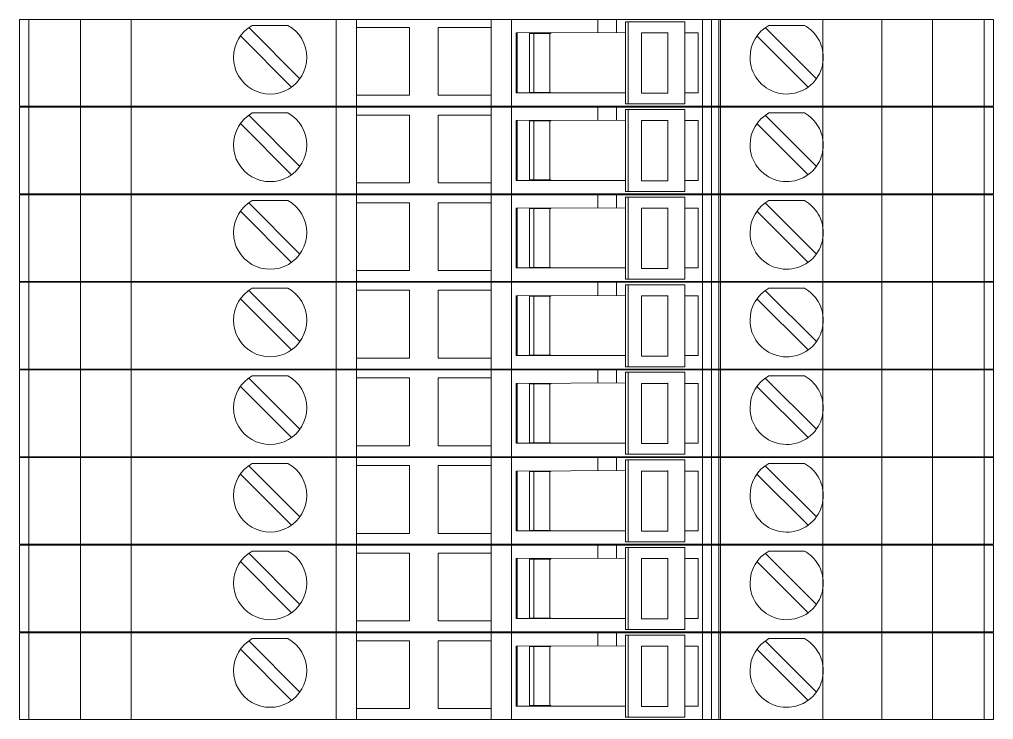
# Model space of a CAD drawing. Header units: millimetres. Extents: x 4962 to 7449, y 754 to 2938.
# Drawn here: x 6031.2 to 6089, y 1288.1 to 1329.7 of the extents above; entities that cross this region are included whole.
import ezdxf

# ---------------------------------------------------------------- set-up
doc = ezdxf.new("R2010")
doc.units = ezdxf.units.MM
doc.layers.add('000-PI-Oprema', color=30, linetype='Continuous', lineweight=5)

msp = doc.modelspace()

# ---------------------------------------------------------------- linework, layer by layer
at = {"layer": '000-PI-Oprema', "color": 0, "linetype": 'ByBlock', "lineweight": 0}
for p, q in [((6031.171, 1329.66), (6049.971, 1329.66)), ((6031.171, 1324.51), (6031.171, 1329.66)), ((6031.718, 1329.66), (6031.718, 1324.51)), ((6034.795, 1324.51), (6034.795, 1329.66)), ((6037.795, 1324.51), (6037.795, 1329.66)), ((6049.971, 1329.66), (6051.171, 1329.66)), ((6049.971, 1324.51), (6049.971, 1329.66)), ((6059.171, 1329.66), (6051.171, 1329.66)), ((6051.171, 1329.66), (6051.171, 1329.66)), ((6051.171, 1324.51), (6051.171, 1329.66)), ((6059.171, 1329.66), (6060.371, 1329.66)), ((6059.171, 1329.66), (6059.171, 1329.66)), ((6059.171, 1329.66), (6059.171, 1324.51)), ((6060.371, 1329.66), (6065.496, 1329.66)), ((6060.371, 1329.66), (6060.371, 1324.51)), ((6064.971, 1329.66), (6064.971, 1329.66)), ((6066.592, 1329.66), (6065.496, 1329.66)), ((6065.496, 1329.66), (6065.496, 1329.66)), ((6065.496, 1329.66), (6065.499, 1328.879)), ((6066.596, 1329.66), (6066.592, 1329.66)), ((6066.596, 1329.66), (6088.971, 1329.66)), ((6066.596, 1329.66), (6066.596, 1329.66)), ((6066.596, 1328.883), (6066.596, 1329.66)), ((6067.13, 1329.52), (6067.288, 1329.52)), ((6067.13, 1329.52), (6067.13, 1328.835)), ((6067.288, 1329.52), (6067.288, 1324.65)), ((6067.288, 1329.52), (6070.659, 1329.52)), ((6070.021, 1329.66), (6070.021, 1329.66)), ((6070.659, 1324.65), (6070.659, 1329.52)), ((6070.659, 1329.52), (6070.659, 1329.52)), ((6071.702, 1324.51), (6071.702, 1329.66)), ((6072.244, 1329.66), (6072.244, 1324.51)), ((6072.671, 1329.66), (6072.671, 1329.66)), ((6072.671, 1329.66), (6072.671, 1324.51)), ((6072.771, 1324.51), (6072.771, 1329.66)), ((6078.847, 1324.51), (6078.847, 1329.66)), ((6082.347, 1324.51), (6082.347, 1329.66)), ((6085.347, 1324.51), (6085.347, 1329.66)), ((6088.424, 1329.66), (6088.424, 1324.51)), ((6088.971, 1324.51), (6088.971, 1329.66)), ((6044.776, 1329.175), (6047.812, 1326.14)), ((6044.988, 1329.31), (6044.988, 1329.31)), ((6047.105, 1329.31), (6044.988, 1329.31)), ((6047.105, 1329.31), (6047.105, 1329.31)), ((6051.171, 1329.185), (6051.171, 1329.185)), ((6054.321, 1329.185), (6051.171, 1329.185)), ((6054.321, 1325.16), (6054.321, 1329.185)), ((6054.321, 1329.185), (6054.321, 1329.185)), ((6056.021, 1329.185), (6056.021, 1325.16)), ((6056.021, 1329.185), (6056.021, 1329.185)), ((6059.171, 1329.185), (6056.021, 1329.185)), ((6059.171, 1329.185), (6059.171, 1329.185)), ((6060.646, 1328.86), (6067.13, 1328.885)), ((6060.646, 1328.86), (6060.646, 1328.86)), ((6060.646, 1325.31), (6060.646, 1328.86)), ((6060.696, 1328.86), (6060.696, 1325.31)), ((6061.446, 1328.835), (6061.696, 1328.835)), ((6061.446, 1328.835), (6061.446, 1328.835)), ((6061.446, 1325.335), (6061.446, 1328.835)), ((6061.696, 1325.31), (6061.696, 1328.86)), ((6061.696, 1328.835), (6062.696, 1328.835)), ((6062.633, 1325.335), (6062.633, 1328.835)), ((6062.696, 1328.86), (6062.696, 1328.835)), ((6067.13, 1328.835), (6067.13, 1325.335)), ((6068.085, 1328.86), (6069.652, 1328.86)), ((6068.085, 1328.86), (6068.085, 1325.335)), ((6069.652, 1325.285), (6069.652, 1328.885)), ((6070.659, 1328.86), (6071.446, 1328.86)), ((6071.446, 1328.86), (6071.446, 1328.86)), ((6071.446, 1325.31), (6071.446, 1328.86)), ((6075.426, 1329.175), (6075.426, 1329.175)), ((6075.426, 1329.175), (6078.462, 1326.14)), ((6075.638, 1329.31), (6075.638, 1329.31)), ((6075.638, 1329.31), (6077.755, 1329.31)), ((6077.755, 1329.31), (6077.755, 1329.31)), ((6047.317, 1325.645), (6044.281, 1328.68)), ((6049.971, 1328.71), (6049.971, 1326.11)), ((6049.971, 1328.71), (6049.971, 1328.71)), ((6072.771, 1326.11), (6072.771, 1328.71)), ((6072.771, 1328.71), (6072.771, 1328.71)), ((6074.931, 1328.68), (6074.931, 1328.68)), ((6077.967, 1325.645), (6074.931, 1328.68)), ((6049.971, 1326.11), (6049.971, 1326.11)), ((6072.771, 1326.11), (6072.771, 1326.11)), ((6078.462, 1326.14), (6078.462, 1326.14)), ((6077.967, 1325.645), (6077.967, 1325.645)), ((6051.171, 1325.16), (6051.171, 1325.16)), ((6051.171, 1325.16), (6054.321, 1325.16)), ((6054.321, 1325.16), (6054.321, 1325.16)), ((6056.021, 1325.16), (6059.171, 1325.16)), ((6056.021, 1325.16), (6056.021, 1325.16)), ((6059.171, 1325.16), (6059.171, 1325.16)), ((6060.646, 1325.31), (6067.13, 1325.31)), ((6060.646, 1325.31), (6060.646, 1325.31)), ((6061.446, 1325.335), (6061.446, 1325.335)), ((6061.446, 1325.335), (6061.696, 1325.335)), ((6061.696, 1325.335), (6062.696, 1325.335)), ((6062.696, 1325.335), (6062.696, 1325.31)), ((6067.13, 1324.65), (6067.13, 1325.335)), ((6068.085, 1325.335), (6068.085, 1325.285)), ((6068.243, 1325.285), (6068.085, 1325.285)), ((6069.652, 1325.285), (6068.243, 1325.285)), ((6070.659, 1325.31), (6071.446, 1325.31)), ((6071.446, 1325.31), (6071.446, 1325.31)), ((6031.171, 1324.51), (6031.854, 1324.51)), ((6031.171, 1324.51), (6049.971, 1324.51)), ((6031.171, 1324.46), (6049.971, 1324.46)), ((6031.171, 1319.31), (6031.171, 1324.46)), ((6031.718, 1324.46), (6031.718, 1319.31)), ((6034.795, 1319.31), (6034.795, 1324.46)), ((6037.795, 1319.31), (6037.795, 1324.46)), ((6049.971, 1324.51), (6051.171, 1324.51)), ((6049.971, 1324.46), (6051.171, 1324.46)), ((6049.971, 1319.31), (6049.971, 1324.46)), ((6051.171, 1324.51), (6051.171, 1324.51)), ((6059.171, 1324.51), (6051.171, 1324.51)), ((6059.171, 1324.46), (6051.171, 1324.46)), ((6051.171, 1324.46), (6051.171, 1324.46)), ((6051.171, 1319.31), (6051.171, 1324.46)), ((6059.171, 1324.51), (6059.171, 1324.51)), ((6059.171, 1324.51), (6060.371, 1324.51)), ((6059.171, 1324.46), (6060.371, 1324.46)), ((6059.171, 1324.46), (6059.171, 1324.46)), ((6059.171, 1324.46), (6059.171, 1319.31)), ((6060.371, 1324.51), (6078.571, 1324.51)), ((6060.371, 1324.46), (6065.496, 1324.46)), ((6060.371, 1324.46), (6060.371, 1319.31)), ((6064.971, 1324.51), (6064.971, 1324.51)), ((6064.971, 1324.46), (6064.971, 1324.46)), ((6066.592, 1324.46), (6065.496, 1324.46)), ((6065.496, 1324.46), (6065.496, 1324.46)), ((6065.496, 1324.46), (6065.499, 1323.679)), ((6066.596, 1324.46), (6066.592, 1324.46)), ((6066.596, 1324.46), (6088.971, 1324.46)), ((6066.596, 1324.46), (6066.596, 1324.46)), ((6066.596, 1323.683), (6066.596, 1324.46)), ((6067.13, 1324.65), (6067.288, 1324.65)), ((6067.13, 1324.32), (6067.288, 1324.32)), ((6067.13, 1324.32), (6067.13, 1323.635)), ((6067.288, 1324.65), (6070.659, 1324.65)), ((6067.288, 1324.32), (6067.288, 1319.45)), ((6067.288, 1324.32), (6070.659, 1324.32)), ((6070.021, 1324.51), (6070.021, 1324.51)), ((6070.021, 1324.46), (6070.021, 1324.46)), ((6070.659, 1324.65), (6070.659, 1324.65)), ((6070.659, 1319.45), (6070.659, 1324.32)), ((6070.659, 1324.32), (6070.659, 1324.32)), ((6071.702, 1319.31), (6071.702, 1324.46)), ((6072.244, 1324.46), (6072.244, 1319.31)), ((6072.671, 1324.51), (6072.671, 1324.51)), ((6072.671, 1324.46), (6072.671, 1324.46)), ((6072.671, 1324.46), (6072.671, 1319.31)), ((6072.771, 1319.31), (6072.771, 1324.46)), ((6088.971, 1324.51), (6078.571, 1324.51)), ((6078.847, 1319.31), (6078.847, 1324.46)), ((6082.347, 1319.31), (6082.347, 1324.46)), ((6085.347, 1319.31), (6085.347, 1324.46)), ((6088.424, 1324.46), (6088.424, 1319.31)), ((6088.971, 1319.31), (6088.971, 1324.46)), ((6044.776, 1323.975), (6047.812, 1320.94)), ((6044.988, 1324.11), (6044.988, 1324.11)), ((6047.105, 1324.11), (6044.988, 1324.11)), ((6047.105, 1324.11), (6047.105, 1324.11)), ((6051.171, 1323.985), (6051.171, 1323.985)), ((6054.321, 1323.985), (6051.171, 1323.985)), ((6054.321, 1319.96), (6054.321, 1323.985)), ((6054.321, 1323.985), (6054.321, 1323.985)), ((6056.021, 1323.985), (6056.021, 1319.96)), ((6056.021, 1323.985), (6056.021, 1323.985)), ((6059.171, 1323.985), (6056.021, 1323.985)), ((6059.171, 1323.985), (6059.171, 1323.985)), ((6060.646, 1323.66), (6067.13, 1323.685)), ((6060.646, 1323.66), (6060.646, 1323.66)), ((6060.646, 1320.11), (6060.646, 1323.66)), ((6060.696, 1323.66), (6060.696, 1320.11)), ((6061.446, 1323.635), (6061.696, 1323.635)), ((6061.446, 1323.635), (6061.446, 1323.635)), ((6061.446, 1320.135), (6061.446, 1323.635)), ((6061.696, 1320.11), (6061.696, 1323.66)), ((6061.696, 1323.635), (6062.696, 1323.635)), ((6062.633, 1320.135), (6062.633, 1323.635)), ((6062.696, 1323.66), (6062.696, 1323.635)), ((6067.13, 1323.635), (6067.13, 1320.135)), ((6068.085, 1323.66), (6069.652, 1323.66)), ((6068.085, 1323.66), (6068.085, 1320.135)), ((6069.652, 1320.085), (6069.652, 1323.685)), ((6070.659, 1323.66), (6071.446, 1323.66)), ((6071.446, 1323.66), (6071.446, 1323.66)), ((6071.446, 1320.11), (6071.446, 1323.66)), ((6075.426, 1323.975), (6075.426, 1323.975)), ((6075.426, 1323.975), (6078.462, 1320.94)), ((6075.638, 1324.11), (6075.638, 1324.11)), ((6075.638, 1324.11), (6077.755, 1324.11)), ((6077.755, 1324.11), (6077.755, 1324.11)), ((6047.317, 1320.445), (6044.281, 1323.48)), ((6049.971, 1323.51), (6049.971, 1320.91)), ((6049.971, 1323.51), (6049.971, 1323.51)), ((6072.771, 1320.91), (6072.771, 1323.51)), ((6072.771, 1323.51), (6072.771, 1323.51)), ((6074.931, 1323.48), (6074.931, 1323.48)), ((6077.967, 1320.445), (6074.931, 1323.48)), ((6049.971, 1320.91), (6049.971, 1320.91)), ((6072.771, 1320.91), (6072.771, 1320.91)), ((6078.462, 1320.94), (6078.462, 1320.94)), ((6077.967, 1320.445), (6077.967, 1320.445)), ((6051.171, 1319.96), (6051.171, 1319.96)), ((6051.171, 1319.96), (6054.321, 1319.96)), ((6054.321, 1319.96), (6054.321, 1319.96)), ((6056.021, 1319.96), (6059.171, 1319.96)), ((6056.021, 1319.96), (6056.021, 1319.96)), ((6059.171, 1319.96), (6059.171, 1319.96)), ((6060.646, 1320.11), (6067.13, 1320.11)), ((6060.646, 1320.11), (6060.646, 1320.11)), ((6061.446, 1320.135), (6061.446, 1320.135)), ((6061.446, 1320.135), (6061.696, 1320.135)), ((6061.696, 1320.135), (6062.696, 1320.135)), ((6062.696, 1320.135), (6062.696, 1320.11)), ((6067.13, 1319.45), (6067.13, 1320.135)), ((6068.085, 1320.135), (6068.085, 1320.085)), ((6068.243, 1320.085), (6068.085, 1320.085)), ((6069.652, 1320.085), (6068.243, 1320.085)), ((6070.659, 1320.11), (6071.446, 1320.11)), ((6071.446, 1320.11), (6071.446, 1320.11)), ((6031.171, 1319.31), (6031.854, 1319.31)), ((6031.171, 1319.31), (6049.971, 1319.31)), ((6031.171, 1319.26), (6049.971, 1319.26)), ((6031.171, 1314.11), (6031.171, 1319.26)), ((6031.718, 1319.26), (6031.718, 1314.11)), ((6034.795, 1314.11), (6034.795, 1319.26)), ((6037.795, 1314.11), (6037.795, 1319.26)), ((6049.971, 1319.31), (6051.171, 1319.31)), ((6049.971, 1319.26), (6051.171, 1319.26)), ((6049.971, 1314.11), (6049.971, 1319.26)), ((6051.171, 1319.31), (6051.171, 1319.31)), ((6059.171, 1319.31), (6051.171, 1319.31)), ((6059.171, 1319.26), (6051.171, 1319.26)), ((6051.171, 1319.26), (6051.171, 1319.26)), ((6051.171, 1314.11), (6051.171, 1319.26)), ((6059.171, 1319.31), (6059.171, 1319.31)), ((6059.171, 1319.31), (6060.371, 1319.31)), ((6059.171, 1319.26), (6060.371, 1319.26)), ((6059.171, 1319.26), (6059.171, 1319.26)), ((6059.171, 1319.26), (6059.171, 1314.11)), ((6060.371, 1319.31), (6078.571, 1319.31)), ((6060.371, 1319.26), (6065.496, 1319.26)), ((6060.371, 1319.26), (6060.371, 1314.11)), ((6064.971, 1319.31), (6064.971, 1319.31)), ((6064.971, 1319.26), (6064.971, 1319.26)), ((6066.592, 1319.26), (6065.496, 1319.26)), ((6065.496, 1319.26), (6065.496, 1319.26)), ((6065.496, 1319.26), (6065.499, 1318.479)), ((6066.596, 1319.26), (6066.592, 1319.26)), ((6066.596, 1319.26), (6088.971, 1319.26)), ((6066.596, 1319.26), (6066.596, 1319.26)), ((6066.596, 1318.483), (6066.596, 1319.26)), ((6067.13, 1319.45), (6067.288, 1319.45)), ((6067.13, 1319.12), (6067.288, 1319.12)), ((6067.13, 1319.12), (6067.13, 1318.435)), ((6067.288, 1319.45), (6070.659, 1319.45)), ((6067.288, 1319.12), (6067.288, 1314.25)), ((6067.288, 1319.12), (6070.659, 1319.12)), ((6070.021, 1319.31), (6070.021, 1319.31)), ((6070.021, 1319.26), (6070.021, 1319.26)), ((6070.659, 1319.45), (6070.659, 1319.45)), ((6070.659, 1314.25), (6070.659, 1319.12)), ((6070.659, 1319.12), (6070.659, 1319.12)), ((6071.702, 1314.11), (6071.702, 1319.26)), ((6072.244, 1319.26), (6072.244, 1314.11)), ((6072.671, 1319.31), (6072.671, 1319.31)), ((6072.671, 1319.26), (6072.671, 1319.26)), ((6072.671, 1319.26), (6072.671, 1314.11)), ((6072.771, 1314.11), (6072.771, 1319.26)), ((6088.971, 1319.31), (6078.571, 1319.31)), ((6078.847, 1314.11), (6078.847, 1319.26)), ((6082.347, 1314.11), (6082.347, 1319.26)), ((6085.347, 1314.11), (6085.347, 1319.26)), ((6088.424, 1319.26), (6088.424, 1314.11)), ((6088.971, 1314.11), (6088.971, 1319.26)), ((6044.776, 1318.775), (6047.812, 1315.74)), ((6044.988, 1318.91), (6044.988, 1318.91)), ((6047.105, 1318.91), (6044.988, 1318.91)), ((6047.105, 1318.91), (6047.105, 1318.91)), ((6051.171, 1318.785), (6051.171, 1318.785)), ((6054.321, 1318.785), (6051.171, 1318.785)), ((6054.321, 1314.76), (6054.321, 1318.785)), ((6054.321, 1318.785), (6054.321, 1318.785)), ((6056.021, 1318.785), (6056.021, 1314.76)), ((6056.021, 1318.785), (6056.021, 1318.785)), ((6059.171, 1318.785), (6056.021, 1318.785)), ((6059.171, 1318.785), (6059.171, 1318.785)), ((6060.646, 1318.46), (6067.13, 1318.485)), ((6060.646, 1318.46), (6060.646, 1318.46)), ((6060.646, 1314.91), (6060.646, 1318.46)), ((6060.696, 1318.46), (6060.696, 1314.91)), ((6061.446, 1318.435), (6061.696, 1318.435)), ((6061.446, 1318.435), (6061.446, 1318.435)), ((6061.446, 1314.935), (6061.446, 1318.435)), ((6061.696, 1314.91), (6061.696, 1318.46)), ((6061.696, 1318.435), (6062.696, 1318.435)), ((6062.633, 1314.935), (6062.633, 1318.435)), ((6062.696, 1318.46), (6062.696, 1318.435)), ((6067.13, 1318.435), (6067.13, 1314.935)), ((6068.085, 1318.46), (6069.652, 1318.46)), ((6068.085, 1318.46), (6068.085, 1314.935)), ((6069.652, 1314.885), (6069.652, 1318.485)), ((6070.659, 1318.46), (6071.446, 1318.46)), ((6071.446, 1318.46), (6071.446, 1318.46)), ((6071.446, 1314.91), (6071.446, 1318.46)), ((6075.426, 1318.775), (6075.426, 1318.775)), ((6075.426, 1318.775), (6078.462, 1315.74)), ((6075.638, 1318.91), (6075.638, 1318.91)), ((6075.638, 1318.91), (6077.755, 1318.91)), ((6077.755, 1318.91), (6077.755, 1318.91)), ((6047.317, 1315.245), (6044.281, 1318.28)), ((6049.971, 1318.31), (6049.971, 1315.71)), ((6049.971, 1318.31), (6049.971, 1318.31)), ((6072.771, 1315.71), (6072.771, 1318.31)), ((6072.771, 1318.31), (6072.771, 1318.31)), ((6074.931, 1318.28), (6074.931, 1318.28)), ((6077.967, 1315.245), (6074.931, 1318.28)), ((6049.971, 1315.71), (6049.971, 1315.71)), ((6072.771, 1315.71), (6072.771, 1315.71)), ((6078.462, 1315.74), (6078.462, 1315.74)), ((6077.967, 1315.245), (6077.967, 1315.245)), ((6051.171, 1314.76), (6051.171, 1314.76)), ((6051.171, 1314.76), (6054.321, 1314.76)), ((6054.321, 1314.76), (6054.321, 1314.76)), ((6056.021, 1314.76), (6059.171, 1314.76)), ((6056.021, 1314.76), (6056.021, 1314.76)), ((6059.171, 1314.76), (6059.171, 1314.76)), ((6060.646, 1314.91), (6067.13, 1314.91)), ((6060.646, 1314.91), (6060.646, 1314.91)), ((6061.446, 1314.935), (6061.446, 1314.935)), ((6061.446, 1314.935), (6061.696, 1314.935)), ((6061.696, 1314.935), (6062.696, 1314.935)), ((6062.696, 1314.935), (6062.696, 1314.91)), ((6067.13, 1314.25), (6067.13, 1314.935)), ((6068.085, 1314.935), (6068.085, 1314.885)), ((6068.243, 1314.885), (6068.085, 1314.885)), ((6069.652, 1314.885), (6068.243, 1314.885)), ((6070.659, 1314.91), (6071.446, 1314.91)), ((6071.446, 1314.91), (6071.446, 1314.91)), ((6031.171, 1314.11), (6031.854, 1314.11)), ((6031.171, 1314.11), (6049.971, 1314.11)), ((6031.171, 1314.06), (6049.971, 1314.06)), ((6031.171, 1308.91), (6031.171, 1314.06)), ((6031.718, 1314.06), (6031.718, 1308.91)), ((6034.795, 1308.91), (6034.795, 1314.06)), ((6037.795, 1308.91), (6037.795, 1314.06)), ((6049.971, 1314.11), (6051.171, 1314.11)), ((6049.971, 1314.06), (6051.171, 1314.06)), ((6049.971, 1308.91), (6049.971, 1314.06)), ((6051.171, 1314.11), (6051.171, 1314.11)), ((6059.171, 1314.11), (6051.171, 1314.11)), ((6059.171, 1314.06), (6051.171, 1314.06)), ((6051.171, 1314.06), (6051.171, 1314.06)), ((6051.171, 1308.91), (6051.171, 1314.06)), ((6059.171, 1314.11), (6059.171, 1314.11)), ((6059.171, 1314.11), (6060.371, 1314.11)), ((6059.171, 1314.06), (6060.371, 1314.06)), ((6059.171, 1314.06), (6059.171, 1314.06)), ((6059.171, 1314.06), (6059.171, 1308.91)), ((6060.371, 1314.11), (6078.571, 1314.11)), ((6060.371, 1314.06), (6065.496, 1314.06)), ((6060.371, 1314.06), (6060.371, 1308.91)), ((6064.971, 1314.11), (6064.971, 1314.11)), ((6064.971, 1314.06), (6064.971, 1314.06)), ((6066.592, 1314.06), (6065.496, 1314.06)), ((6065.496, 1314.06), (6065.496, 1314.06)), ((6065.496, 1314.06), (6065.499, 1313.279)), ((6066.596, 1314.06), (6066.592, 1314.06)), ((6066.596, 1314.06), (6088.971, 1314.06)), ((6066.596, 1314.06), (6066.596, 1314.06)), ((6066.596, 1313.283), (6066.596, 1314.06)), ((6067.13, 1314.25), (6067.288, 1314.25)), ((6067.13, 1313.92), (6067.288, 1313.92)), ((6067.13, 1313.92), (6067.13, 1313.235)), ((6067.288, 1314.25), (6070.659, 1314.25)), ((6067.288, 1313.92), (6067.288, 1309.05)), ((6067.288, 1313.92), (6070.659, 1313.92)), ((6070.021, 1314.11), (6070.021, 1314.11)), ((6070.021, 1314.06), (6070.021, 1314.06)), ((6070.659, 1314.25), (6070.659, 1314.25)), ((6070.659, 1309.05), (6070.659, 1313.92)), ((6070.659, 1313.92), (6070.659, 1313.92)), ((6071.702, 1308.91), (6071.702, 1314.06)), ((6072.244, 1314.06), (6072.244, 1308.91)), ((6072.671, 1314.11), (6072.671, 1314.11)), ((6072.671, 1314.06), (6072.671, 1314.06)), ((6072.671, 1314.06), (6072.671, 1308.91)), ((6072.771, 1308.91), (6072.771, 1314.06)), ((6088.971, 1314.11), (6078.571, 1314.11)), ((6078.847, 1308.91), (6078.847, 1314.06)), ((6082.347, 1308.91), (6082.347, 1314.06)), ((6085.347, 1308.91), (6085.347, 1314.06)), ((6088.424, 1314.06), (6088.424, 1308.91)), ((6088.971, 1308.91), (6088.971, 1314.06)), ((6044.776, 1313.575), (6047.812, 1310.54)), ((6044.988, 1313.71), (6044.988, 1313.71)), ((6047.105, 1313.71), (6044.988, 1313.71)), ((6047.105, 1313.71), (6047.105, 1313.71)), ((6051.171, 1313.585), (6051.171, 1313.585)), ((6054.321, 1313.585), (6051.171, 1313.585)), ((6054.321, 1309.56), (6054.321, 1313.585)), ((6054.321, 1313.585), (6054.321, 1313.585)), ((6056.021, 1313.585), (6056.021, 1309.56)), ((6056.021, 1313.585), (6056.021, 1313.585)), ((6059.171, 1313.585), (6056.021, 1313.585)), ((6059.171, 1313.585), (6059.171, 1313.585)), ((6060.646, 1313.26), (6067.13, 1313.285)), ((6060.646, 1313.26), (6060.646, 1313.26)), ((6060.646, 1309.71), (6060.646, 1313.26)), ((6060.696, 1313.26), (6060.696, 1309.71)), ((6061.446, 1313.235), (6061.696, 1313.235)), ((6061.446, 1313.235), (6061.446, 1313.235)), ((6061.446, 1309.735), (6061.446, 1313.235)), ((6061.696, 1309.71), (6061.696, 1313.26)), ((6061.696, 1313.235), (6062.696, 1313.235)), ((6062.633, 1309.735), (6062.633, 1313.235)), ((6062.696, 1313.26), (6062.696, 1313.235)), ((6067.13, 1313.235), (6067.13, 1309.735)), ((6068.085, 1313.26), (6069.652, 1313.26)), ((6068.085, 1313.26), (6068.085, 1309.735)), ((6069.652, 1309.685), (6069.652, 1313.285)), ((6070.659, 1313.26), (6071.446, 1313.26)), ((6071.446, 1313.26), (6071.446, 1313.26)), ((6071.446, 1309.71), (6071.446, 1313.26)), ((6075.426, 1313.575), (6075.426, 1313.575)), ((6075.426, 1313.575), (6078.462, 1310.54)), ((6075.638, 1313.71), (6075.638, 1313.71)), ((6075.638, 1313.71), (6077.755, 1313.71)), ((6077.755, 1313.71), (6077.755, 1313.71)), ((6047.317, 1310.045), (6044.281, 1313.08)), ((6049.971, 1313.11), (6049.971, 1310.51)), ((6049.971, 1313.11), (6049.971, 1313.11)), ((6072.771, 1310.51), (6072.771, 1313.11)), ((6072.771, 1313.11), (6072.771, 1313.11)), ((6074.931, 1313.08), (6074.931, 1313.08)), ((6077.967, 1310.045), (6074.931, 1313.08)), ((6049.971, 1310.51), (6049.971, 1310.51)), ((6072.771, 1310.51), (6072.771, 1310.51)), ((6078.462, 1310.54), (6078.462, 1310.54)), ((6077.967, 1310.045), (6077.967, 1310.045)), ((6051.171, 1309.56), (6051.171, 1309.56)), ((6051.171, 1309.56), (6054.321, 1309.56)), ((6054.321, 1309.56), (6054.321, 1309.56)), ((6056.021, 1309.56), (6059.171, 1309.56)), ((6056.021, 1309.56), (6056.021, 1309.56)), ((6059.171, 1309.56), (6059.171, 1309.56)), ((6060.646, 1309.71), (6067.13, 1309.71)), ((6060.646, 1309.71), (6060.646, 1309.71)), ((6061.446, 1309.735), (6061.446, 1309.735)), ((6061.446, 1309.735), (6061.696, 1309.735)), ((6061.696, 1309.735), (6062.696, 1309.735)), ((6062.696, 1309.735), (6062.696, 1309.71)), ((6067.13, 1309.05), (6067.13, 1309.735)), ((6068.085, 1309.735), (6068.085, 1309.685)), ((6068.243, 1309.685), (6068.085, 1309.685)), ((6069.652, 1309.685), (6068.243, 1309.685)), ((6070.659, 1309.71), (6071.446, 1309.71)), ((6071.446, 1309.71), (6071.446, 1309.71)), ((6031.171, 1308.91), (6031.854, 1308.91)), ((6031.171, 1308.91), (6049.971, 1308.91)), ((6031.171, 1308.86), (6049.971, 1308.86)), ((6031.171, 1303.71), (6031.171, 1308.86)), ((6031.718, 1308.86), (6031.718, 1303.71)), ((6034.795, 1303.71), (6034.795, 1308.86)), ((6037.795, 1303.71), (6037.795, 1308.86)), ((6049.971, 1308.91), (6051.171, 1308.91)), ((6049.971, 1308.86), (6051.171, 1308.86)), ((6049.971, 1303.71), (6049.971, 1308.86)), ((6051.171, 1308.91), (6051.171, 1308.91)), ((6059.171, 1308.91), (6051.171, 1308.91)), ((6059.171, 1308.86), (6051.171, 1308.86)), ((6051.171, 1308.86), (6051.171, 1308.86)), ((6051.171, 1303.71), (6051.171, 1308.86)), ((6059.171, 1308.91), (6059.171, 1308.91)), ((6059.171, 1308.91), (6060.371, 1308.91)), ((6059.171, 1308.86), (6060.371, 1308.86)), ((6059.171, 1308.86), (6059.171, 1308.86)), ((6059.171, 1308.86), (6059.171, 1303.71)), ((6060.371, 1308.91), (6078.571, 1308.91)), ((6060.371, 1308.86), (6065.496, 1308.86)), ((6060.371, 1308.86), (6060.371, 1303.71)), ((6064.971, 1308.91), (6064.971, 1308.91)), ((6064.971, 1308.86), (6064.971, 1308.86)), ((6066.592, 1308.86), (6065.496, 1308.86)), ((6065.496, 1308.86), (6065.496, 1308.86)), ((6065.496, 1308.86), (6065.499, 1308.079)), ((6066.596, 1308.86), (6066.592, 1308.86)), ((6066.596, 1308.86), (6088.971, 1308.86)), ((6066.596, 1308.86), (6066.596, 1308.86)), ((6066.596, 1308.083), (6066.596, 1308.86)), ((6067.13, 1309.05), (6067.288, 1309.05)), ((6067.13, 1308.72), (6067.288, 1308.72)), ((6067.13, 1308.72), (6067.13, 1308.035)), ((6067.288, 1309.05), (6070.659, 1309.05)), ((6067.288, 1308.72), (6067.288, 1303.85)), ((6067.288, 1308.72), (6070.659, 1308.72)), ((6070.021, 1308.91), (6070.021, 1308.91)), ((6070.021, 1308.86), (6070.021, 1308.86)), ((6070.659, 1309.05), (6070.659, 1309.05)), ((6070.659, 1303.85), (6070.659, 1308.72)), ((6070.659, 1308.72), (6070.659, 1308.72)), ((6071.702, 1303.71), (6071.702, 1308.86)), ((6072.244, 1308.86), (6072.244, 1303.71)), ((6072.671, 1308.91), (6072.671, 1308.91)), ((6072.671, 1308.86), (6072.671, 1308.86)), ((6072.671, 1308.86), (6072.671, 1303.71)), ((6072.771, 1303.71), (6072.771, 1308.86)), ((6088.971, 1308.91), (6078.571, 1308.91)), ((6078.847, 1303.71), (6078.847, 1308.86)), ((6082.347, 1303.71), (6082.347, 1308.86)), ((6085.347, 1303.71), (6085.347, 1308.86)), ((6088.424, 1308.86), (6088.424, 1303.71)), ((6088.971, 1303.71), (6088.971, 1308.86)), ((6044.776, 1308.375), (6047.812, 1305.34)), ((6044.988, 1308.51), (6044.988, 1308.51)), ((6047.105, 1308.51), (6044.988, 1308.51)), ((6047.105, 1308.51), (6047.105, 1308.51)), ((6051.171, 1308.385), (6051.171, 1308.385)), ((6054.321, 1308.385), (6051.171, 1308.385)), ((6054.321, 1304.36), (6054.321, 1308.385)), ((6054.321, 1308.385), (6054.321, 1308.385)), ((6056.021, 1308.385), (6056.021, 1304.36)), ((6056.021, 1308.385), (6056.021, 1308.385)), ((6059.171, 1308.385), (6056.021, 1308.385)), ((6059.171, 1308.385), (6059.171, 1308.385)), ((6060.646, 1308.06), (6067.13, 1308.085)), ((6060.646, 1308.06), (6060.646, 1308.06)), ((6060.646, 1304.51), (6060.646, 1308.06)), ((6060.696, 1308.06), (6060.696, 1304.51)), ((6061.446, 1308.035), (6061.696, 1308.035)), ((6061.446, 1308.035), (6061.446, 1308.035)), ((6061.446, 1304.535), (6061.446, 1308.035)), ((6061.696, 1304.51), (6061.696, 1308.06)), ((6061.696, 1308.035), (6062.696, 1308.035)), ((6062.633, 1304.535), (6062.633, 1308.035)), ((6062.696, 1308.06), (6062.696, 1308.035)), ((6067.13, 1308.035), (6067.13, 1304.535)), ((6068.085, 1308.06), (6069.652, 1308.06)), ((6068.085, 1308.06), (6068.085, 1304.535)), ((6069.652, 1304.485), (6069.652, 1308.085)), ((6070.659, 1308.06), (6071.446, 1308.06)), ((6071.446, 1308.06), (6071.446, 1308.06)), ((6071.446, 1304.51), (6071.446, 1308.06)), ((6075.426, 1308.375), (6075.426, 1308.375)), ((6075.426, 1308.375), (6078.462, 1305.34)), ((6075.638, 1308.51), (6075.638, 1308.51)), ((6075.638, 1308.51), (6077.755, 1308.51)), ((6077.755, 1308.51), (6077.755, 1308.51)), ((6047.317, 1304.845), (6044.281, 1307.88)), ((6049.971, 1307.91), (6049.971, 1305.31)), ((6049.971, 1307.91), (6049.971, 1307.91)), ((6072.771, 1305.31), (6072.771, 1307.91)), ((6072.771, 1307.91), (6072.771, 1307.91)), ((6074.931, 1307.88), (6074.931, 1307.88)), ((6077.967, 1304.845), (6074.931, 1307.88)), ((6049.971, 1305.31), (6049.971, 1305.31)), ((6072.771, 1305.31), (6072.771, 1305.31)), ((6078.462, 1305.34), (6078.462, 1305.34)), ((6077.967, 1304.845), (6077.967, 1304.845)), ((6051.171, 1304.36), (6051.171, 1304.36)), ((6051.171, 1304.36), (6054.321, 1304.36)), ((6054.321, 1304.36), (6054.321, 1304.36)), ((6056.021, 1304.36), (6059.171, 1304.36)), ((6056.021, 1304.36), (6056.021, 1304.36)), ((6059.171, 1304.36), (6059.171, 1304.36)), ((6060.646, 1304.51), (6067.13, 1304.51)), ((6060.646, 1304.51), (6060.646, 1304.51)), ((6061.446, 1304.535), (6061.446, 1304.535)), ((6061.446, 1304.535), (6061.696, 1304.535)), ((6061.696, 1304.535), (6062.696, 1304.535)), ((6062.696, 1304.535), (6062.696, 1304.51)), ((6067.13, 1303.85), (6067.13, 1304.535)), ((6068.085, 1304.535), (6068.085, 1304.485)), ((6068.243, 1304.485), (6068.085, 1304.485)), ((6069.652, 1304.485), (6068.243, 1304.485)), ((6070.659, 1304.51), (6071.446, 1304.51)), ((6071.446, 1304.51), (6071.446, 1304.51)), ((6031.171, 1303.71), (6031.854, 1303.71)), ((6031.171, 1303.71), (6049.971, 1303.71)), ((6031.171, 1303.66), (6049.971, 1303.66)), ((6031.171, 1298.51), (6031.171, 1303.66)), ((6031.718, 1303.66), (6031.718, 1298.51)), ((6034.795, 1298.51), (6034.795, 1303.66)), ((6037.795, 1298.51), (6037.795, 1303.66)), ((6049.971, 1303.71), (6051.171, 1303.71)), ((6049.971, 1303.66), (6051.171, 1303.66)), ((6049.971, 1298.51), (6049.971, 1303.66)), ((6051.171, 1303.71), (6051.171, 1303.71)), ((6059.171, 1303.71), (6051.171, 1303.71)), ((6059.171, 1303.66), (6051.171, 1303.66)), ((6051.171, 1303.66), (6051.171, 1303.66)), ((6051.171, 1298.51), (6051.171, 1303.66)), ((6059.171, 1303.71), (6059.171, 1303.71)), ((6059.171, 1303.71), (6060.371, 1303.71)), ((6059.171, 1303.66), (6060.371, 1303.66)), ((6059.171, 1303.66), (6059.171, 1303.66)), ((6059.171, 1303.66), (6059.171, 1298.51)), ((6060.371, 1303.71), (6078.571, 1303.71)), ((6060.371, 1303.66), (6065.496, 1303.66)), ((6060.371, 1303.66), (6060.371, 1298.51)), ((6064.971, 1303.71), (6064.971, 1303.71)), ((6064.971, 1303.66), (6064.971, 1303.66)), ((6066.592, 1303.66), (6065.496, 1303.66)), ((6065.496, 1303.66), (6065.496, 1303.66)), ((6065.496, 1303.66), (6065.499, 1302.879)), ((6066.596, 1303.66), (6066.592, 1303.66)), ((6066.596, 1303.66), (6088.971, 1303.66)), ((6066.596, 1303.66), (6066.596, 1303.66)), ((6066.596, 1302.883), (6066.596, 1303.66)), ((6067.13, 1303.85), (6067.288, 1303.85)), ((6067.13, 1303.52), (6067.288, 1303.52)), ((6067.13, 1303.52), (6067.13, 1302.835)), ((6067.288, 1303.85), (6070.659, 1303.85)), ((6067.288, 1303.52), (6067.288, 1298.65)), ((6067.288, 1303.52), (6070.659, 1303.52)), ((6070.021, 1303.71), (6070.021, 1303.71)), ((6070.021, 1303.66), (6070.021, 1303.66)), ((6070.659, 1303.85), (6070.659, 1303.85)), ((6070.659, 1298.65), (6070.659, 1303.52)), ((6070.659, 1303.52), (6070.659, 1303.52)), ((6071.702, 1298.51), (6071.702, 1303.66)), ((6072.244, 1303.66), (6072.244, 1298.51)), ((6072.671, 1303.71), (6072.671, 1303.71)), ((6072.671, 1303.66), (6072.671, 1303.66)), ((6072.671, 1303.66), (6072.671, 1298.51)), ((6072.771, 1298.51), (6072.771, 1303.66)), ((6088.971, 1303.71), (6078.571, 1303.71)), ((6078.847, 1298.51), (6078.847, 1303.66)), ((6082.347, 1298.51), (6082.347, 1303.66)), ((6085.347, 1298.51), (6085.347, 1303.66)), ((6088.424, 1303.66), (6088.424, 1298.51)), ((6088.971, 1298.51), (6088.971, 1303.66)), ((6044.776, 1303.175), (6047.812, 1300.14)), ((6044.988, 1303.31), (6044.988, 1303.31)), ((6047.105, 1303.31), (6044.988, 1303.31)), ((6047.105, 1303.31), (6047.105, 1303.31)), ((6051.171, 1303.185), (6051.171, 1303.185)), ((6054.321, 1303.185), (6051.171, 1303.185)), ((6054.321, 1299.16), (6054.321, 1303.185)), ((6054.321, 1303.185), (6054.321, 1303.185)), ((6056.021, 1303.185), (6056.021, 1299.16)), ((6056.021, 1303.185), (6056.021, 1303.185)), ((6059.171, 1303.185), (6056.021, 1303.185)), ((6059.171, 1303.185), (6059.171, 1303.185)), ((6060.646, 1302.86), (6067.13, 1302.885)), ((6060.646, 1302.86), (6060.646, 1302.86)), ((6060.646, 1299.31), (6060.646, 1302.86)), ((6060.696, 1302.86), (6060.696, 1299.31)), ((6061.446, 1302.835), (6061.696, 1302.835)), ((6061.446, 1302.835), (6061.446, 1302.835)), ((6061.446, 1299.335), (6061.446, 1302.835)), ((6061.696, 1299.31), (6061.696, 1302.86)), ((6061.696, 1302.835), (6062.696, 1302.835)), ((6062.633, 1299.335), (6062.633, 1302.835)), ((6062.696, 1302.86), (6062.696, 1302.835)), ((6067.13, 1302.835), (6067.13, 1299.335)), ((6068.085, 1302.86), (6069.652, 1302.86)), ((6068.085, 1302.86), (6068.085, 1299.335)), ((6069.652, 1299.285), (6069.652, 1302.885)), ((6070.659, 1302.86), (6071.446, 1302.86)), ((6071.446, 1302.86), (6071.446, 1302.86)), ((6071.446, 1299.31), (6071.446, 1302.86)), ((6075.426, 1303.175), (6075.426, 1303.175)), ((6075.426, 1303.175), (6078.462, 1300.14)), ((6075.638, 1303.31), (6075.638, 1303.31)), ((6075.638, 1303.31), (6077.755, 1303.31)), ((6077.755, 1303.31), (6077.755, 1303.31)), ((6047.317, 1299.645), (6044.281, 1302.68)), ((6049.971, 1302.71), (6049.971, 1300.11)), ((6049.971, 1302.71), (6049.971, 1302.71)), ((6072.771, 1300.11), (6072.771, 1302.71)), ((6072.771, 1302.71), (6072.771, 1302.71)), ((6074.931, 1302.68), (6074.931, 1302.68)), ((6077.967, 1299.645), (6074.931, 1302.68)), ((6049.971, 1300.11), (6049.971, 1300.11)), ((6072.771, 1300.11), (6072.771, 1300.11)), ((6078.462, 1300.14), (6078.462, 1300.14)), ((6077.967, 1299.645), (6077.967, 1299.645)), ((6051.171, 1299.16), (6051.171, 1299.16)), ((6051.171, 1299.16), (6054.321, 1299.16)), ((6054.321, 1299.16), (6054.321, 1299.16)), ((6056.021, 1299.16), (6059.171, 1299.16)), ((6056.021, 1299.16), (6056.021, 1299.16)), ((6059.171, 1299.16), (6059.171, 1299.16)), ((6060.646, 1299.31), (6067.13, 1299.31)), ((6060.646, 1299.31), (6060.646, 1299.31)), ((6061.446, 1299.335), (6061.446, 1299.335)), ((6061.446, 1299.335), (6061.696, 1299.335)), ((6061.696, 1299.335), (6062.696, 1299.335)), ((6062.696, 1299.335), (6062.696, 1299.31)), ((6067.13, 1298.65), (6067.13, 1299.335)), ((6068.085, 1299.335), (6068.085, 1299.285)), ((6068.243, 1299.285), (6068.085, 1299.285)), ((6069.652, 1299.285), (6068.243, 1299.285)), ((6070.659, 1299.31), (6071.446, 1299.31)), ((6071.446, 1299.31), (6071.446, 1299.31)), ((6031.171, 1298.51), (6031.854, 1298.51)), ((6031.171, 1298.51), (6049.971, 1298.51)), ((6031.171, 1298.46), (6049.971, 1298.46)), ((6031.171, 1293.31), (6031.171, 1298.46)), ((6031.718, 1298.46), (6031.718, 1293.31)), ((6034.795, 1293.31), (6034.795, 1298.46)), ((6037.795, 1293.31), (6037.795, 1298.46)), ((6049.971, 1298.51), (6051.171, 1298.51)), ((6049.971, 1298.46), (6051.171, 1298.46)), ((6049.971, 1293.31), (6049.971, 1298.46)), ((6051.171, 1298.51), (6051.171, 1298.51)), ((6059.171, 1298.51), (6051.171, 1298.51)), ((6059.171, 1298.46), (6051.171, 1298.46)), ((6051.171, 1298.46), (6051.171, 1298.46)), ((6051.171, 1293.31), (6051.171, 1298.46)), ((6059.171, 1298.51), (6059.171, 1298.51)), ((6059.171, 1298.51), (6060.371, 1298.51)), ((6059.171, 1298.46), (6060.371, 1298.46)), ((6059.171, 1298.46), (6059.171, 1298.46)), ((6059.171, 1298.46), (6059.171, 1293.31)), ((6060.371, 1298.51), (6078.571, 1298.51)), ((6060.371, 1298.46), (6065.496, 1298.46)), ((6060.371, 1298.46), (6060.371, 1293.31)), ((6064.971, 1298.51), (6064.971, 1298.51)), ((6064.971, 1298.46), (6064.971, 1298.46)), ((6066.592, 1298.46), (6065.496, 1298.46)), ((6065.496, 1298.46), (6065.496, 1298.46)), ((6065.496, 1298.46), (6065.499, 1297.679)), ((6066.596, 1298.46), (6066.592, 1298.46)), ((6066.596, 1298.46), (6088.971, 1298.46)), ((6066.596, 1298.46), (6066.596, 1298.46)), ((6066.596, 1297.683), (6066.596, 1298.46)), ((6067.13, 1298.65), (6067.288, 1298.65)), ((6067.13, 1298.32), (6067.288, 1298.32)), ((6067.13, 1298.32), (6067.13, 1297.635)), ((6067.288, 1298.65), (6070.659, 1298.65)), ((6067.288, 1298.32), (6067.288, 1293.45)), ((6067.288, 1298.32), (6070.659, 1298.32)), ((6070.021, 1298.51), (6070.021, 1298.51)), ((6070.021, 1298.46), (6070.021, 1298.46)), ((6070.659, 1298.65), (6070.659, 1298.65)), ((6070.659, 1293.45), (6070.659, 1298.32)), ((6070.659, 1298.32), (6070.659, 1298.32)), ((6071.702, 1293.31), (6071.702, 1298.46)), ((6072.244, 1298.46), (6072.244, 1293.31)), ((6072.671, 1298.51), (6072.671, 1298.51)), ((6072.671, 1298.46), (6072.671, 1298.46)), ((6072.671, 1298.46), (6072.671, 1293.31)), ((6072.771, 1293.31), (6072.771, 1298.46)), ((6088.971, 1298.51), (6078.571, 1298.51)), ((6078.847, 1293.31), (6078.847, 1298.46)), ((6082.347, 1293.31), (6082.347, 1298.46)), ((6085.347, 1293.31), (6085.347, 1298.46)), ((6088.424, 1298.46), (6088.424, 1293.31)), ((6088.971, 1293.31), (6088.971, 1298.46)), ((6044.776, 1297.975), (6047.812, 1294.94)), ((6044.988, 1298.11), (6044.988, 1298.11)), ((6047.105, 1298.11), (6044.988, 1298.11)), ((6047.105, 1298.11), (6047.105, 1298.11)), ((6051.171, 1297.985), (6051.171, 1297.985)), ((6054.321, 1297.985), (6051.171, 1297.985)), ((6054.321, 1293.96), (6054.321, 1297.985)), ((6054.321, 1297.985), (6054.321, 1297.985)), ((6056.021, 1297.985), (6056.021, 1293.96)), ((6056.021, 1297.985), (6056.021, 1297.985)), ((6059.171, 1297.985), (6056.021, 1297.985)), ((6059.171, 1297.985), (6059.171, 1297.985)), ((6060.646, 1297.66), (6067.13, 1297.685)), ((6060.646, 1297.66), (6060.646, 1297.66)), ((6060.646, 1294.11), (6060.646, 1297.66)), ((6060.696, 1297.66), (6060.696, 1294.11)), ((6061.446, 1297.635), (6061.696, 1297.635)), ((6061.446, 1297.635), (6061.446, 1297.635)), ((6061.446, 1294.135), (6061.446, 1297.635)), ((6061.696, 1294.11), (6061.696, 1297.66)), ((6061.696, 1297.635), (6062.696, 1297.635)), ((6062.633, 1294.135), (6062.633, 1297.635)), ((6062.696, 1297.66), (6062.696, 1297.635)), ((6067.13, 1297.635), (6067.13, 1294.135)), ((6068.085, 1297.66), (6069.652, 1297.66)), ((6068.085, 1297.66), (6068.085, 1294.135)), ((6069.652, 1294.085), (6069.652, 1297.685)), ((6070.659, 1297.66), (6071.446, 1297.66)), ((6071.446, 1297.66), (6071.446, 1297.66)), ((6071.446, 1294.11), (6071.446, 1297.66)), ((6075.426, 1297.975), (6075.426, 1297.975)), ((6075.426, 1297.975), (6078.462, 1294.94)), ((6075.638, 1298.11), (6075.638, 1298.11)), ((6075.638, 1298.11), (6077.755, 1298.11)), ((6077.755, 1298.11), (6077.755, 1298.11)), ((6047.317, 1294.445), (6044.281, 1297.48)), ((6049.971, 1297.51), (6049.971, 1294.91)), ((6049.971, 1297.51), (6049.971, 1297.51)), ((6072.771, 1294.91), (6072.771, 1297.51)), ((6072.771, 1297.51), (6072.771, 1297.51)), ((6074.931, 1297.48), (6074.931, 1297.48)), ((6077.967, 1294.445), (6074.931, 1297.48)), ((6049.971, 1294.91), (6049.971, 1294.91)), ((6072.771, 1294.91), (6072.771, 1294.91)), ((6078.462, 1294.94), (6078.462, 1294.94)), ((6077.967, 1294.445), (6077.967, 1294.445)), ((6051.171, 1293.96), (6051.171, 1293.96)), ((6051.171, 1293.96), (6054.321, 1293.96)), ((6054.321, 1293.96), (6054.321, 1293.96)), ((6056.021, 1293.96), (6059.171, 1293.96)), ((6056.021, 1293.96), (6056.021, 1293.96)), ((6059.171, 1293.96), (6059.171, 1293.96)), ((6060.646, 1294.11), (6067.13, 1294.11)), ((6060.646, 1294.11), (6060.646, 1294.11)), ((6061.446, 1294.135), (6061.446, 1294.135)), ((6061.446, 1294.135), (6061.696, 1294.135)), ((6061.696, 1294.135), (6062.696, 1294.135)), ((6062.696, 1294.135), (6062.696, 1294.11)), ((6067.13, 1293.45), (6067.13, 1294.135)), ((6068.085, 1294.135), (6068.085, 1294.085)), ((6068.243, 1294.085), (6068.085, 1294.085)), ((6069.652, 1294.085), (6068.243, 1294.085)), ((6070.659, 1294.11), (6071.446, 1294.11)), ((6071.446, 1294.11), (6071.446, 1294.11)), ((6031.171, 1293.31), (6031.854, 1293.31)), ((6031.171, 1293.31), (6049.971, 1293.31)), ((6031.171, 1293.26), (6049.971, 1293.26)), ((6031.171, 1288.11), (6031.171, 1293.26)), ((6031.718, 1293.26), (6031.718, 1288.11)), ((6034.795, 1288.11), (6034.795, 1293.26)), ((6037.795, 1288.11), (6037.795, 1293.26)), ((6049.971, 1293.31), (6051.171, 1293.31)), ((6049.971, 1293.26), (6051.171, 1293.26)), ((6049.971, 1288.11), (6049.971, 1293.26)), ((6051.171, 1293.31), (6051.171, 1293.31)), ((6059.171, 1293.31), (6051.171, 1293.31)), ((6059.171, 1293.26), (6051.171, 1293.26)), ((6051.171, 1293.26), (6051.171, 1293.26)), ((6051.171, 1288.11), (6051.171, 1293.26)), ((6059.171, 1293.31), (6059.171, 1293.31)), ((6059.171, 1293.31), (6060.371, 1293.31)), ((6059.171, 1293.26), (6060.371, 1293.26)), ((6059.171, 1293.26), (6059.171, 1293.26)), ((6059.171, 1293.26), (6059.171, 1288.11)), ((6060.371, 1293.31), (6078.571, 1293.31)), ((6060.371, 1293.26), (6065.496, 1293.26)), ((6060.371, 1293.26), (6060.371, 1288.11)), ((6064.971, 1293.31), (6064.971, 1293.31)), ((6064.971, 1293.26), (6064.971, 1293.26)), ((6066.592, 1293.26), (6065.496, 1293.26)), ((6065.496, 1293.26), (6065.496, 1293.26)), ((6065.496, 1293.26), (6065.499, 1292.479)), ((6066.596, 1293.26), (6066.592, 1293.26)), ((6066.596, 1293.26), (6088.971, 1293.26)), ((6066.596, 1293.26), (6066.596, 1293.26)), ((6066.596, 1292.483), (6066.596, 1293.26)), ((6067.13, 1293.45), (6067.288, 1293.45)), ((6067.13, 1293.12), (6067.288, 1293.12)), ((6067.13, 1293.12), (6067.13, 1292.435)), ((6067.288, 1293.45), (6070.659, 1293.45)), ((6067.288, 1293.12), (6067.288, 1288.25)), ((6067.288, 1293.12), (6070.659, 1293.12)), ((6070.021, 1293.31), (6070.021, 1293.31)), ((6070.021, 1293.26), (6070.021, 1293.26)), ((6070.659, 1293.45), (6070.659, 1293.45)), ((6070.659, 1288.25), (6070.659, 1293.12)), ((6070.659, 1293.12), (6070.659, 1293.12)), ((6071.702, 1288.11), (6071.702, 1293.26)), ((6072.244, 1293.26), (6072.244, 1288.11)), ((6072.671, 1293.31), (6072.671, 1293.31)), ((6072.671, 1293.26), (6072.671, 1293.26)), ((6072.671, 1293.26), (6072.671, 1288.11)), ((6072.771, 1288.11), (6072.771, 1293.26)), ((6088.971, 1293.31), (6078.571, 1293.31)), ((6078.847, 1288.11), (6078.847, 1293.26)), ((6082.347, 1288.11), (6082.347, 1293.26)), ((6085.347, 1288.11), (6085.347, 1293.26)), ((6088.424, 1293.26), (6088.424, 1288.11)), ((6088.971, 1288.11), (6088.971, 1293.26)), ((6044.776, 1292.775), (6047.812, 1289.74)), ((6044.988, 1292.91), (6044.988, 1292.91)), ((6047.105, 1292.91), (6044.988, 1292.91)), ((6047.105, 1292.91), (6047.105, 1292.91)), ((6051.171, 1292.785), (6051.171, 1292.785)), ((6054.321, 1292.785), (6051.171, 1292.785)), ((6054.321, 1288.76), (6054.321, 1292.785)), ((6054.321, 1292.785), (6054.321, 1292.785)), ((6056.021, 1292.785), (6056.021, 1288.76)), ((6056.021, 1292.785), (6056.021, 1292.785)), ((6059.171, 1292.785), (6056.021, 1292.785)), ((6059.171, 1292.785), (6059.171, 1292.785)), ((6060.646, 1292.46), (6067.13, 1292.485)), ((6060.646, 1292.46), (6060.646, 1292.46)), ((6060.646, 1288.91), (6060.646, 1292.46)), ((6060.696, 1292.46), (6060.696, 1288.91)), ((6061.446, 1292.435), (6061.696, 1292.435)), ((6061.446, 1292.435), (6061.446, 1292.435)), ((6061.446, 1288.935), (6061.446, 1292.435)), ((6061.696, 1288.91), (6061.696, 1292.46)), ((6061.696, 1292.435), (6062.696, 1292.435)), ((6062.633, 1288.935), (6062.633, 1292.435)), ((6062.696, 1292.46), (6062.696, 1292.435)), ((6067.13, 1292.435), (6067.13, 1288.935)), ((6068.085, 1292.46), (6069.652, 1292.46)), ((6068.085, 1292.46), (6068.085, 1288.935)), ((6069.652, 1288.885), (6069.652, 1292.485)), ((6070.659, 1292.46), (6071.446, 1292.46)), ((6071.446, 1292.46), (6071.446, 1292.46)), ((6071.446, 1288.91), (6071.446, 1292.46)), ((6075.426, 1292.775), (6075.426, 1292.775)), ((6075.426, 1292.775), (6078.462, 1289.74)), ((6075.638, 1292.91), (6075.638, 1292.91)), ((6075.638, 1292.91), (6077.755, 1292.91)), ((6077.755, 1292.91), (6077.755, 1292.91)), ((6047.317, 1289.245), (6044.281, 1292.28)), ((6049.971, 1292.31), (6049.971, 1289.71)), ((6049.971, 1292.31), (6049.971, 1292.31)), ((6072.771, 1289.71), (6072.771, 1292.31)), ((6072.771, 1292.31), (6072.771, 1292.31)), ((6074.931, 1292.28), (6074.931, 1292.28)), ((6077.967, 1289.245), (6074.931, 1292.28)), ((6049.971, 1289.71), (6049.971, 1289.71)), ((6072.771, 1289.71), (6072.771, 1289.71)), ((6078.462, 1289.74), (6078.462, 1289.74)), ((6077.967, 1289.245), (6077.967, 1289.245)), ((6051.171, 1288.76), (6051.171, 1288.76)), ((6051.171, 1288.76), (6054.321, 1288.76)), ((6054.321, 1288.76), (6054.321, 1288.76)), ((6056.021, 1288.76), (6059.171, 1288.76)), ((6056.021, 1288.76), (6056.021, 1288.76)), ((6059.171, 1288.76), (6059.171, 1288.76)), ((6060.646, 1288.91), (6067.13, 1288.91)), ((6060.646, 1288.91), (6060.646, 1288.91)), ((6061.446, 1288.935), (6061.446, 1288.935)), ((6061.446, 1288.935), (6061.696, 1288.935)), ((6061.696, 1288.935), (6062.696, 1288.935)), ((6062.696, 1288.935), (6062.696, 1288.91)), ((6067.13, 1288.25), (6067.13, 1288.935)), ((6068.085, 1288.935), (6068.085, 1288.885)), ((6068.243, 1288.885), (6068.085, 1288.885)), ((6069.652, 1288.885), (6068.243, 1288.885)), ((6070.659, 1288.91), (6071.446, 1288.91)), ((6071.446, 1288.91), (6071.446, 1288.91)), ((6031.171, 1288.11), (6031.854, 1288.11)), ((6031.171, 1288.11), (6049.971, 1288.11)), ((6049.971, 1288.11), (6051.171, 1288.11)), ((6051.171, 1288.11), (6051.171, 1288.11)), ((6059.171, 1288.11), (6051.171, 1288.11)), ((6059.171, 1288.11), (6059.171, 1288.11)), ((6059.171, 1288.11), (6060.371, 1288.11)), ((6060.371, 1288.11), (6078.571, 1288.11)), ((6064.971, 1288.11), (6064.971, 1288.11)), ((6067.13, 1288.25), (6067.288, 1288.25)), ((6067.288, 1288.25), (6070.659, 1288.25)), ((6070.021, 1288.11), (6070.021, 1288.11)), ((6070.659, 1288.25), (6070.659, 1288.25)), ((6072.671, 1288.11), (6072.671, 1288.11)), ((6088.971, 1288.11), (6078.571, 1288.11))]:
    msp.add_line(p, q, dxfattribs=at)
for centre, start, end in [((6046.046, 1327.41), 119.12459, 179.99998), ((6046.046, 1327.41), 0.00002, 60.87541), ((6076.696, 1327.41), 119.12459, 179.99998), ((6076.696, 1327.41), 30.45032, 60.87541), ((6046.046, 1327.41), 179.99998, 0.00002), ((6076.696, 1327.41), 179.99998, 329.54972), ((6046.046, 1322.21), 119.12459, 179.99998), ((6046.046, 1322.21), 0.00002, 60.87541), ((6076.696, 1322.21), 119.12459, 179.99998), ((6076.696, 1322.21), 30.45032, 60.87541), ((6046.046, 1322.21), 179.99998, 0.00002), ((6076.696, 1322.21), 179.99998, 329.54972), ((6046.046, 1317.01), 119.12459, 179.99998), ((6046.046, 1317.01), 0.00002, 60.87541), ((6076.696, 1317.01), 119.12459, 179.99998), ((6076.696, 1317.01), 30.45032, 60.87541), ((6046.046, 1317.01), 179.99998, 0.00002), ((6076.696, 1317.01), 179.99998, 329.54972), ((6046.046, 1311.81), 119.12459, 179.99998), ((6046.046, 1311.81), 0.00002, 60.87541), ((6076.696, 1311.81), 119.12459, 179.99998), ((6076.696, 1311.81), 30.45032, 60.87541), ((6046.046, 1311.81), 179.99998, 0.00002), ((6076.696, 1311.81), 179.99998, 329.54972), ((6046.046, 1306.61), 119.12459, 179.99998), ((6046.046, 1306.61), 0.00002, 60.87541), ((6076.696, 1306.61), 119.12459, 179.99998), ((6076.696, 1306.61), 30.45032, 60.87541), ((6046.046, 1306.61), 179.99998, 0.00002), ((6076.696, 1306.61), 179.99998, 329.54972), ((6046.046, 1301.41), 119.12459, 179.99998), ((6046.046, 1301.41), 0.00002, 60.87541), ((6076.696, 1301.41), 119.12459, 179.99998), ((6076.696, 1301.41), 30.45032, 60.87541), ((6046.046, 1301.41), 179.99998, 0.00002), ((6076.696, 1301.41), 179.99998, 329.54972), ((6046.046, 1296.21), 119.12459, 179.99998), ((6046.046, 1296.21), 0.00002, 60.87541), ((6076.696, 1296.21), 119.12459, 179.99998), ((6076.696, 1296.21), 30.45032, 60.87541), ((6046.046, 1296.21), 179.99998, 0.00002), ((6076.696, 1296.21), 179.99998, 329.54972), ((6046.046, 1291.01), 119.12459, 179.99998), ((6046.046, 1291.01), 0.00002, 60.87541), ((6076.696, 1291.01), 119.12459, 179.99998), ((6076.696, 1291.01), 30.45032, 60.87541), ((6046.046, 1291.01), 179.99998, 0.00002), ((6076.696, 1291.01), 179.99998, 329.54972)]:
    msp.add_arc(centre, 2.175, start, end, dxfattribs=at)
at = {"layer": '000-PI-Oprema', "color": 0, "linetype": 'ByBlock', "lineweight": 0, "extrusion": (0, 0, -1)}
for centre, start_param, end_param in [((6076.696, 1327.41), -2.102255, -1.570796), ((6076.696, 1327.41), -1.570796, -1.039338), ((6076.696, 1322.21), -2.102255, -1.570796), ((6076.696, 1322.21), -1.570796, -1.039338), ((6076.696, 1317.01), -2.102255, -1.570796), ((6076.696, 1317.01), -1.570796, -1.039338), ((6076.696, 1311.81), -2.102255, -1.570796), ((6076.696, 1311.81), -1.570796, -1.039338), ((6076.696, 1306.61), -2.102255, -1.570796), ((6076.696, 1306.61), -1.570796, -1.039338), ((6076.696, 1301.41), -2.102255, -1.570796), ((6076.696, 1301.41), -1.570796, -1.039338), ((6076.696, 1296.21), -2.102255, -1.570796), ((6076.696, 1296.21), -1.570796, -1.039338), ((6076.696, 1291.01), -2.102255, -1.570796), ((6076.696, 1291.01), -1.570796, -1.039338)]:
    msp.add_ellipse(centre, major_axis=(0, -2.175), ratio=1, start_param=start_param, end_param=end_param, dxfattribs=at)

doc.saveas('drawing.dxf')
